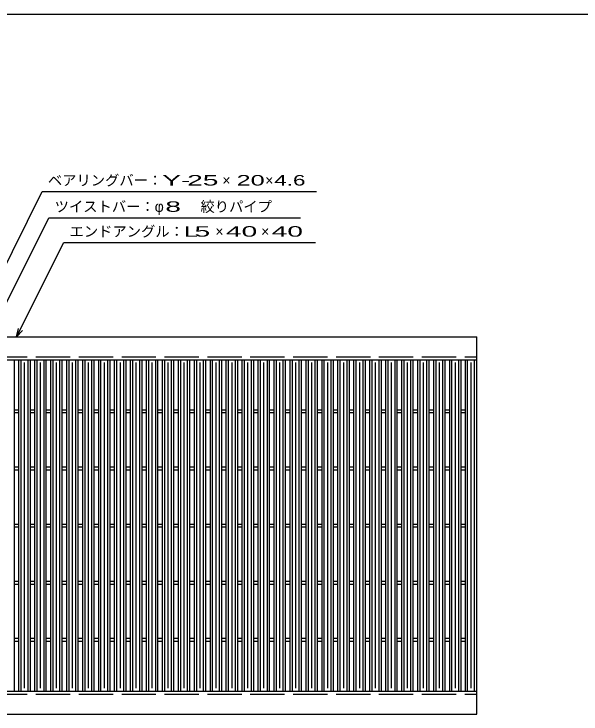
# Model space of a CAD drawing. Units: millimetres, scale not verified. Extents: x -1820 to 1724, y -1285 to 1059.
# Drawn here: x -1239 to -248, y -166 to 1059 of the extents above; entities that cross this region are included whole.
import ezdxf
from ezdxf.enums import TextEntityAlignment as Align

# ---------------------------------------------------------------- set-up
doc = ezdxf.new("R2010")
doc.units = ezdxf.units.MM
doc.header["$LTSCALE"] = 10
doc.linetypes.add('DASHED', pattern=[7.5, 6, -1.5])
for name, color, linetype, lineweight in [('0_2', 150, 'Continuous', 25), ('16', 3, 'Continuous', 25), ('22', 2, 'Continuous', 25)]:
    doc.layers.add(name, color=color, linetype=linetype, lineweight=lineweight)
doc.styles.add('ベクトル', font='')
doc.styles.get('ベクトル').set_extended_font_data('ベクトル')

msp = doc.modelspace()

# ---------------------------------------------------------------- linework, layer by layer
at = {"layer": '0_2'}
msp.add_line((-1736, 1059), (1724, 1059), dxfattribs=at)
at = {"layer": '16'}
for p, q in [((-1426, 494), (-430, 494)), ((-430, 454), (-430, 494)), ((-1426, 454), (-430, 454)), ((-1258.6, 454), (-1238.6, 454)), ((-1238.6, -126), (-1238.6, 454)), ((-1230.7, -126), (-1230.7, 454)), ((-1230.7, 454), (-1210.7, 454)), ((-1226.7, -126), (-1226.7, 454)), ((-1214.7, -126), (-1214.7, 454)), ((-1210.7, -126), (-1210.7, 454)), ((-1202.8, -126), (-1202.8, 454)), ((-1202.8, 454), (-1182.8, 454)), ((-1198.8, -126), (-1198.8, 454)), ((-1186.8, -126), (-1186.8, 454)), ((-1182.8, -126), (-1182.8, 454)), ((-1174.9, -126), (-1174.9, 454)), ((-1174.9, 454), (-1154.9, 454)), ((-1170.9, -126), (-1170.9, 454)), ((-1158.9, -126), (-1158.9, 454)), ((-1154.9, -126), (-1154.9, 454)), ((-1147, -126), (-1147, 454)), ((-1147, 454), (-1127, 454)), ((-1143, -126), (-1143, 454)), ((-1131, -126), (-1131, 454)), ((-1127, -126), (-1127, 454)), ((-1119.1, -126), (-1119.1, 454)), ((-1119.1, 454), (-1099.1, 454)), ((-1115.1, -126), (-1115.1, 454)), ((-1103.1, -126), (-1103.1, 454)), ((-1099.1, -126), (-1099.1, 454)), ((-1091.2, -126), (-1091.2, 454)), ((-1091.2, 454), (-1071.2, 454)), ((-1087.2, -126), (-1087.2, 454)), ((-1075.2, -126), (-1075.2, 454)), ((-1071.2, -126), (-1071.2, 454)), ((-1063.3, -126), (-1063.3, 454)), ((-1063.3, 454), (-1043.3, 454)), ((-1059.3, -126), (-1059.3, 454)), ((-1047.3, -126), (-1047.3, 454)), ((-1043.3, -126), (-1043.3, 454)), ((-1035.4, -126), (-1035.4, 454)), ((-1035.4, 454), (-1015.4, 454)), ((-1031.4, -126), (-1031.4, 454)), ((-1019.4, -126), (-1019.4, 454)), ((-1015.4, -126), (-1015.4, 454)), ((-1007.5, -126), (-1007.5, 454)), ((-1007.5, 454), (-987.5, 454)), ((-1003.5, -126), (-1003.5, 454)), ((-991.5, -126), (-991.5, 454)), ((-987.5, -126), (-987.5, 454)), ((-979.6, -126), (-979.6, 454)), ((-979.6, 454), (-959.6, 454)), ((-975.6, -126), (-975.6, 454)), ((-963.6, -126), (-963.6, 454)), ((-959.6, -126), (-959.6, 454)), ((-951.7, -126), (-951.7, 454)), ((-951.7, 454), (-931.7, 454)), ((-947.7, -126), (-947.7, 454)), ((-935.7, -126), (-935.7, 454)), ((-931.7, -126), (-931.7, 454)), ((-923.8, -126), (-923.8, 454)), ((-923.8, 454), (-903.8, 454)), ((-919.8, -126), (-919.8, 454)), ((-907.8, -126), (-907.8, 454)), ((-903.8, -126), (-903.8, 454)), ((-895.9, -126), (-895.9, 454)), ((-895.9, 454), (-875.9, 454)), ((-891.9, -126), (-891.9, 454)), ((-879.9, -126), (-879.9, 454)), ((-875.9, -126), (-875.9, 454)), ((-868, -126), (-868, 454)), ((-868, 454), (-848, 454)), ((-864, -126), (-864, 454)), ((-852, -126), (-852, 454)), ((-848, -126), (-848, 454)), ((-840.1, -126), (-840.1, 454)), ((-840.1, 454), (-820.1, 454)), ((-836.1, -126), (-836.1, 454)), ((-824.1, -126), (-824.1, 454)), ((-820.1, -126), (-820.1, 454)), ((-812.2, -126), (-812.2, 454)), ((-812.2, 454), (-792.2, 454)), ((-808.2, -126), (-808.2, 454)), ((-796.2, -126), (-796.2, 454)), ((-792.2, -126), (-792.2, 454)), ((-784.3, -126), (-784.3, 454)), ((-784.3, 454), (-764.3, 454)), ((-780.3, -126), (-780.3, 454)), ((-768.3, -126), (-768.3, 454)), ((-764.3, -126), (-764.3, 454)), ((-756.4, -126), (-756.4, 454)), ((-756.4, 454), (-736.4, 454)), ((-752.4, -126), (-752.4, 454)), ((-740.4, -126), (-740.4, 454)), ((-736.4, -126), (-736.4, 454)), ((-728.5, -126), (-728.5, 454)), ((-728.5, 454), (-708.5, 454)), ((-724.5, -126), (-724.5, 454)), ((-712.5, -126), (-712.5, 454)), ((-708.5, -126), (-708.5, 454)), ((-700.6, -126), (-700.6, 454)), ((-700.6, 454), (-680.6, 454)), ((-696.6, -126), (-696.6, 454)), ((-684.6, -126), (-684.6, 454)), ((-680.6, -126), (-680.6, 454)), ((-672.7, -126), (-672.7, 454)), ((-672.7, 454), (-652.7, 454)), ((-668.7, -126), (-668.7, 454)), ((-656.7, -126), (-656.7, 454)), ((-652.7, -126), (-652.7, 454)), ((-644.8, -126), (-644.8, 454)), ((-644.8, 454), (-624.8, 454)), ((-640.8, -126), (-640.8, 454)), ((-628.8, -126), (-628.8, 454)), ((-624.8, -126), (-624.8, 454)), ((-616.9, -126), (-616.9, 454)), ((-616.9, 454), (-596.9, 454)), ((-612.9, -126), (-612.9, 454)), ((-600.9, -126), (-600.9, 454)), ((-596.9, -126), (-596.9, 454)), ((-589, -126), (-589, 454)), ((-589, 454), (-569, 454)), ((-585, -126), (-585, 454)), ((-573, -126), (-573, 454)), ((-569, -126), (-569, 454)), ((-561.1, -126), (-561.1, 454)), ((-561.1, 454), (-541.1, 454)), ((-557.1, -126), (-557.1, 454)), ((-545.1, -126), (-545.1, 454)), ((-541.1, -126), (-541.1, 454)), ((-533.2, -126), (-533.2, 454)), ((-533.2, 454), (-513.2, 454)), ((-529.2, -126), (-529.2, 454)), ((-517.2, -126), (-517.2, 454)), ((-513.2, -126), (-513.2, 454)), ((-505.3, -126), (-505.3, 454)), ((-505.3, 454), (-485.3, 454)), ((-501.3, -126), (-501.3, 454)), ((-489.3, -126), (-489.3, 454)), ((-485.3, -126), (-485.3, 454)), ((-477.4, -126), (-477.4, 454)), ((-477.4, 454), (-457.4, 454)), ((-473.4, -126), (-473.4, 454)), ((-461.4, -126), (-461.4, 454)), ((-457.4, -126), (-457.4, 454)), ((-450, -126), (-450, 454)), ((-450, 454), (-430, 454)), ((-446, -126), (-446, 454)), ((-434, -126), (-434, 454)), ((-430, -126), (-430, 454)), ((-1220.7, -121), (-1220.7, 449)), ((-1192.8, -121), (-1192.8, 449)), ((-1164.9, -121), (-1164.9, 449)), ((-1137, -121), (-1137, 449)), ((-1109.1, -121), (-1109.1, 449)), ((-1081.2, -121), (-1081.2, 449)), ((-1053.3, -121), (-1053.3, 449)), ((-1025.4, -121), (-1025.4, 449)), ((-997.5, -121), (-997.5, 449)), ((-969.6, -121), (-969.6, 449)), ((-941.7, -121), (-941.7, 449)), ((-913.8, -121), (-913.8, 449)), ((-885.9, -121), (-885.9, 449)), ((-858, -121), (-858, 449)), ((-830.1, -121), (-830.1, 449)), ((-802.2, -121), (-802.2, 449)), ((-774.3, -121), (-774.3, 449)), ((-746.4, -121), (-746.4, 449)), ((-718.5, -121), (-718.5, 449)), ((-690.6, -121), (-690.6, 449)), ((-662.7, -121), (-662.7, 449)), ((-634.8, -121), (-634.8, 449)), ((-606.9, -121), (-606.9, 449)), ((-579, -121), (-579, 449)), ((-551.1, -121), (-551.1, 449)), ((-523.2, -121), (-523.2, 449)), ((-495.3, -121), (-495.3, 449)), ((-467.4, -121), (-467.4, 449)), ((-440, -121), (-440, 449)), ((-1238.6, 366.5), (-1230.7, 366.5)), ((-1238.6, 361.5), (-1230.7, 361.5)), ((-1210.7, 366.5), (-1202.8, 366.5)), ((-1210.7, 361.5), (-1202.8, 361.5)), ((-1182.8, 366.5), (-1174.9, 366.5)), ((-1182.8, 361.5), (-1174.9, 361.5)), ((-1154.9, 366.5), (-1147, 366.5)), ((-1154.9, 361.5), (-1147, 361.5)), ((-1127, 366.5), (-1119.1, 366.5)), ((-1127, 361.5), (-1119.1, 361.5)), ((-1099.1, 366.5), (-1091.2, 366.5)), ((-1099.1, 361.5), (-1091.2, 361.5)), ((-1071.2, 366.5), (-1063.3, 366.5)), ((-1071.2, 361.5), (-1063.3, 361.5)), ((-1043.3, 366.5), (-1035.4, 366.5)), ((-1043.3, 361.5), (-1035.4, 361.5)), ((-1015.4, 366.5), (-1007.5, 366.5)), ((-1015.4, 361.5), (-1007.5, 361.5)), ((-987.5, 366.5), (-979.6, 366.5)), ((-987.5, 361.5), (-979.6, 361.5)), ((-959.6, 366.5), (-951.7, 366.5)), ((-959.6, 361.5), (-951.7, 361.5)), ((-931.7, 366.5), (-923.8, 366.5)), ((-931.7, 361.5), (-923.8, 361.5)), ((-903.8, 366.5), (-895.9, 366.5)), ((-903.8, 361.5), (-895.9, 361.5)), ((-875.9, 366.5), (-868, 366.5)), ((-875.9, 361.5), (-868, 361.5)), ((-848, 366.5), (-840.1, 366.5)), ((-848, 361.5), (-840.1, 361.5)), ((-820.1, 366.5), (-812.2, 366.5)), ((-820.1, 361.5), (-812.2, 361.5)), ((-792.2, 366.5), (-784.3, 366.5)), ((-792.2, 361.5), (-784.3, 361.5)), ((-764.3, 366.5), (-756.4, 366.5)), ((-764.3, 361.5), (-756.4, 361.5)), ((-736.4, 366.5), (-728.5, 366.5)), ((-736.4, 361.5), (-728.5, 361.5)), ((-708.5, 366.5), (-700.6, 366.5)), ((-708.5, 361.5), (-700.6, 361.5)), ((-680.6, 366.5), (-672.7, 366.5)), ((-680.6, 361.5), (-672.7, 361.5)), ((-652.7, 366.5), (-644.8, 366.5)), ((-652.7, 361.5), (-644.8, 361.5)), ((-624.8, 366.5), (-616.9, 366.5)), ((-624.8, 361.5), (-616.9, 361.5)), ((-596.9, 366.5), (-589, 366.5)), ((-596.9, 361.5), (-589, 361.5)), ((-569, 366.5), (-561.1, 366.5)), ((-569, 361.5), (-561.1, 361.5)), ((-541.1, 366.5), (-533.2, 366.5)), ((-541.1, 361.5), (-533.2, 361.5)), ((-513.2, 366.5), (-505.3, 366.5)), ((-513.2, 361.5), (-505.3, 361.5)), ((-485.3, 366.5), (-477.4, 366.5)), ((-485.3, 361.5), (-477.4, 361.5)), ((-457.4, 366.5), (-449.5, 366.5)), ((-457.4, 361.5), (-449.5, 361.5)), ((-1238.6, 266.5), (-1230.7, 266.5)), ((-1238.6, 261.5), (-1230.7, 261.5)), ((-1210.7, 266.5), (-1202.8, 266.5)), ((-1210.7, 261.5), (-1202.8, 261.5)), ((-1182.8, 266.5), (-1174.9, 266.5)), ((-1182.8, 261.5), (-1174.9, 261.5)), ((-1154.9, 266.5), (-1147, 266.5)), ((-1154.9, 261.5), (-1147, 261.5)), ((-1127, 266.5), (-1119.1, 266.5)), ((-1127, 261.5), (-1119.1, 261.5)), ((-1099.1, 266.5), (-1091.2, 266.5)), ((-1099.1, 261.5), (-1091.2, 261.5)), ((-1071.2, 266.5), (-1063.3, 266.5)), ((-1071.2, 261.5), (-1063.3, 261.5)), ((-1043.3, 266.5), (-1035.4, 266.5)), ((-1043.3, 261.5), (-1035.4, 261.5)), ((-1015.4, 266.5), (-1007.5, 266.5)), ((-1015.4, 261.5), (-1007.5, 261.5)), ((-987.5, 266.5), (-979.6, 266.5)), ((-987.5, 261.5), (-979.6, 261.5)), ((-959.6, 266.5), (-951.7, 266.5)), ((-959.6, 261.5), (-951.7, 261.5)), ((-931.7, 266.5), (-923.8, 266.5)), ((-931.7, 261.5), (-923.8, 261.5)), ((-903.8, 266.5), (-895.9, 266.5)), ((-903.8, 261.5), (-895.9, 261.5)), ((-875.9, 266.5), (-868, 266.5)), ((-875.9, 261.5), (-868, 261.5)), ((-848, 266.5), (-840.1, 266.5)), ((-848, 261.5), (-840.1, 261.5)), ((-820.1, 266.5), (-812.2, 266.5)), ((-820.1, 261.5), (-812.2, 261.5)), ((-792.2, 266.5), (-784.3, 266.5)), ((-792.2, 261.5), (-784.3, 261.5)), ((-764.3, 266.5), (-756.4, 266.5)), ((-764.3, 261.5), (-756.4, 261.5)), ((-736.4, 266.5), (-728.5, 266.5)), ((-736.4, 261.5), (-728.5, 261.5)), ((-708.5, 266.5), (-700.6, 266.5)), ((-708.5, 261.5), (-700.6, 261.5)), ((-680.6, 266.5), (-672.7, 266.5)), ((-680.6, 261.5), (-672.7, 261.5)), ((-652.7, 266.5), (-644.8, 266.5)), ((-652.7, 261.5), (-644.8, 261.5)), ((-624.8, 266.5), (-616.9, 266.5)), ((-624.8, 261.5), (-616.9, 261.5)), ((-596.9, 266.5), (-589, 266.5)), ((-596.9, 261.5), (-589, 261.5)), ((-569, 266.5), (-561.1, 266.5)), ((-569, 261.5), (-561.1, 261.5)), ((-541.1, 266.5), (-533.2, 266.5)), ((-541.1, 261.5), (-533.2, 261.5)), ((-513.2, 266.5), (-505.3, 266.5)), ((-513.2, 261.5), (-505.3, 261.5)), ((-485.3, 266.5), (-477.4, 266.5)), ((-485.3, 261.5), (-477.4, 261.5)), ((-457.4, 266.5), (-449.5, 266.5)), ((-457.4, 261.5), (-449.5, 261.5)), ((-1238.6, 166.5), (-1230.7, 166.5)), ((-1238.6, 161.5), (-1230.7, 161.5)), ((-1210.7, 166.5), (-1202.8, 166.5)), ((-1210.7, 161.5), (-1202.8, 161.5)), ((-1182.8, 166.5), (-1174.9, 166.5)), ((-1182.8, 161.5), (-1174.9, 161.5)), ((-1154.9, 166.5), (-1147, 166.5)), ((-1154.9, 161.5), (-1147, 161.5)), ((-1127, 166.5), (-1119.1, 166.5)), ((-1127, 161.5), (-1119.1, 161.5)), ((-1099.1, 166.5), (-1091.2, 166.5)), ((-1099.1, 161.5), (-1091.2, 161.5)), ((-1071.2, 166.5), (-1063.3, 166.5)), ((-1071.2, 161.5), (-1063.3, 161.5)), ((-1043.3, 166.5), (-1035.4, 166.5)), ((-1043.3, 161.5), (-1035.4, 161.5)), ((-1015.4, 166.5), (-1007.5, 166.5)), ((-1015.4, 161.5), (-1007.5, 161.5)), ((-987.5, 166.5), (-979.6, 166.5)), ((-987.5, 161.5), (-979.6, 161.5)), ((-959.6, 166.5), (-951.7, 166.5)), ((-959.6, 161.5), (-951.7, 161.5)), ((-931.7, 166.5), (-923.8, 166.5)), ((-931.7, 161.5), (-923.8, 161.5)), ((-903.8, 166.5), (-895.9, 166.5)), ((-903.8, 161.5), (-895.9, 161.5)), ((-875.9, 166.5), (-868, 166.5)), ((-875.9, 161.5), (-868, 161.5)), ((-848, 166.5), (-840.1, 166.5)), ((-848, 161.5), (-840.1, 161.5)), ((-820.1, 166.5), (-812.2, 166.5)), ((-820.1, 161.5), (-812.2, 161.5)), ((-792.2, 166.5), (-784.3, 166.5)), ((-792.2, 161.5), (-784.3, 161.5)), ((-764.3, 166.5), (-756.4, 166.5)), ((-764.3, 161.5), (-756.4, 161.5)), ((-736.4, 166.5), (-728.5, 166.5)), ((-736.4, 161.5), (-728.5, 161.5)), ((-708.5, 166.5), (-700.6, 166.5)), ((-708.5, 161.5), (-700.6, 161.5)), ((-680.6, 166.5), (-672.7, 166.5)), ((-680.6, 161.5), (-672.7, 161.5)), ((-652.7, 166.5), (-644.8, 166.5)), ((-652.7, 161.5), (-644.8, 161.5)), ((-624.8, 166.5), (-616.9, 166.5)), ((-624.8, 161.5), (-616.9, 161.5)), ((-596.9, 166.5), (-589, 166.5)), ((-596.9, 161.5), (-589, 161.5)), ((-569, 166.5), (-561.1, 166.5)), ((-569, 161.5), (-561.1, 161.5)), ((-541.1, 166.5), (-533.2, 166.5)), ((-541.1, 161.5), (-533.2, 161.5)), ((-513.2, 166.5), (-505.3, 166.5)), ((-513.2, 161.5), (-505.3, 161.5)), ((-485.3, 166.5), (-477.4, 166.5)), ((-485.3, 161.5), (-477.4, 161.5)), ((-457.4, 166.5), (-449.5, 166.5)), ((-457.4, 161.5), (-449.5, 161.5)), ((-1238.6, 66.5), (-1230.7, 66.5)), ((-1238.6, 61.5), (-1230.7, 61.5)), ((-1210.7, 66.5), (-1202.8, 66.5)), ((-1210.7, 61.5), (-1202.8, 61.5)), ((-1182.8, 66.5), (-1174.9, 66.5)), ((-1182.8, 61.5), (-1174.9, 61.5)), ((-1154.9, 66.5), (-1147, 66.5)), ((-1154.9, 61.5), (-1147, 61.5)), ((-1127, 66.5), (-1119.1, 66.5)), ((-1127, 61.5), (-1119.1, 61.5)), ((-1099.1, 66.5), (-1091.2, 66.5)), ((-1099.1, 61.5), (-1091.2, 61.5)), ((-1071.2, 66.5), (-1063.3, 66.5)), ((-1071.2, 61.5), (-1063.3, 61.5)), ((-1043.3, 66.5), (-1035.4, 66.5)), ((-1043.3, 61.5), (-1035.4, 61.5)), ((-1015.4, 66.5), (-1007.5, 66.5)), ((-1015.4, 61.5), (-1007.5, 61.5)), ((-987.5, 66.5), (-979.6, 66.5)), ((-987.5, 61.5), (-979.6, 61.5)), ((-959.6, 66.5), (-951.7, 66.5)), ((-959.6, 61.5), (-951.7, 61.5)), ((-931.7, 66.5), (-923.8, 66.5)), ((-931.7, 61.5), (-923.8, 61.5)), ((-903.8, 66.5), (-895.9, 66.5)), ((-903.8, 61.5), (-895.9, 61.5)), ((-875.9, 66.5), (-868, 66.5)), ((-875.9, 61.5), (-868, 61.5)), ((-848, 66.5), (-840.1, 66.5)), ((-848, 61.5), (-840.1, 61.5)), ((-820.1, 66.5), (-812.2, 66.5)), ((-820.1, 61.5), (-812.2, 61.5)), ((-792.2, 66.5), (-784.3, 66.5)), ((-792.2, 61.5), (-784.3, 61.5)), ((-764.3, 66.5), (-756.4, 66.5)), ((-764.3, 61.5), (-756.4, 61.5)), ((-736.4, 66.5), (-728.5, 66.5)), ((-736.4, 61.5), (-728.5, 61.5)), ((-708.5, 66.5), (-700.6, 66.5)), ((-708.5, 61.5), (-700.6, 61.5)), ((-680.6, 66.5), (-672.7, 66.5)), ((-680.6, 61.5), (-672.7, 61.5)), ((-652.7, 66.5), (-644.8, 66.5)), ((-652.7, 61.5), (-644.8, 61.5)), ((-624.8, 66.5), (-616.9, 66.5)), ((-624.8, 61.5), (-616.9, 61.5)), ((-596.9, 66.5), (-589, 66.5)), ((-596.9, 61.5), (-589, 61.5)), ((-569, 66.5), (-561.1, 66.5)), ((-569, 61.5), (-561.1, 61.5)), ((-541.1, 66.5), (-533.2, 66.5)), ((-541.1, 61.5), (-533.2, 61.5)), ((-513.2, 66.5), (-505.3, 66.5)), ((-513.2, 61.5), (-505.3, 61.5)), ((-485.3, 66.5), (-477.4, 66.5)), ((-485.3, 61.5), (-477.4, 61.5)), ((-457.4, 66.5), (-449.5, 66.5)), ((-457.4, 61.5), (-449.5, 61.5)), ((-1238.6, -33.5), (-1230.7, -33.5)), ((-1210.7, -33.5), (-1202.8, -33.5)), ((-1182.8, -33.5), (-1174.9, -33.5)), ((-1154.9, -33.5), (-1147, -33.5)), ((-1127, -33.5), (-1119.1, -33.5)), ((-1099.1, -33.5), (-1091.2, -33.5)), ((-1071.2, -33.5), (-1063.3, -33.5)), ((-1043.3, -33.5), (-1035.4, -33.5)), ((-1015.4, -33.5), (-1007.5, -33.5)), ((-987.5, -33.5), (-979.6, -33.5)), ((-959.6, -33.5), (-951.7, -33.5)), ((-931.7, -33.5), (-923.8, -33.5)), ((-903.8, -33.5), (-895.9, -33.5)), ((-875.9, -33.5), (-868, -33.5)), ((-848, -33.5), (-840.1, -33.5)), ((-820.1, -33.5), (-812.2, -33.5)), ((-792.2, -33.5), (-784.3, -33.5)), ((-764.3, -33.5), (-756.4, -33.5)), ((-736.4, -33.5), (-728.5, -33.5)), ((-708.5, -33.5), (-700.6, -33.5)), ((-680.6, -33.5), (-672.7, -33.5)), ((-652.7, -33.5), (-644.8, -33.5)), ((-624.8, -33.5), (-616.9, -33.5)), ((-596.9, -33.5), (-589, -33.5)), ((-569, -33.5), (-561.1, -33.5)), ((-541.1, -33.5), (-533.2, -33.5)), ((-513.2, -33.5), (-505.3, -33.5)), ((-485.3, -33.5), (-477.4, -33.5)), ((-457.4, -33.5), (-449.5, -33.5)), ((-1238.6, -38.5), (-1230.7, -38.5)), ((-1210.7, -38.5), (-1202.8, -38.5)), ((-1182.8, -38.5), (-1174.9, -38.5)), ((-1154.9, -38.5), (-1147, -38.5)), ((-1127, -38.5), (-1119.1, -38.5)), ((-1099.1, -38.5), (-1091.2, -38.5)), ((-1071.2, -38.5), (-1063.3, -38.5)), ((-1043.3, -38.5), (-1035.4, -38.5)), ((-1015.4, -38.5), (-1007.5, -38.5)), ((-987.5, -38.5), (-979.6, -38.5)), ((-959.6, -38.5), (-951.7, -38.5)), ((-931.7, -38.5), (-923.8, -38.5)), ((-903.8, -38.5), (-895.9, -38.5)), ((-875.9, -38.5), (-868, -38.5)), ((-848, -38.5), (-840.1, -38.5)), ((-820.1, -38.5), (-812.2, -38.5)), ((-792.2, -38.5), (-784.3, -38.5)), ((-764.3, -38.5), (-756.4, -38.5)), ((-736.4, -38.5), (-728.5, -38.5)), ((-708.5, -38.5), (-700.6, -38.5)), ((-680.6, -38.5), (-672.7, -38.5)), ((-652.7, -38.5), (-644.8, -38.5)), ((-624.8, -38.5), (-616.9, -38.5)), ((-596.9, -38.5), (-589, -38.5)), ((-569, -38.5), (-561.1, -38.5)), ((-541.1, -38.5), (-533.2, -38.5)), ((-513.2, -38.5), (-505.3, -38.5)), ((-485.3, -38.5), (-477.4, -38.5)), ((-457.4, -38.5), (-449.5, -38.5)), ((-1426, -126), (-430, -126)), ((-1258.6, -126), (-1238.6, -126)), ((-1230.7, -126), (-1210.7, -126)), ((-1202.8, -126), (-1182.8, -126)), ((-1174.9, -126), (-1154.9, -126)), ((-1147, -126), (-1127, -126)), ((-1119.1, -126), (-1099.1, -126)), ((-1091.2, -126), (-1071.2, -126)), ((-1063.3, -126), (-1043.3, -126)), ((-1035.4, -126), (-1015.4, -126)), ((-1007.5, -126), (-987.5, -126)), ((-979.6, -126), (-959.6, -126)), ((-951.7, -126), (-931.7, -126)), ((-923.8, -126), (-903.8, -126)), ((-895.9, -126), (-875.9, -126)), ((-868, -126), (-848, -126)), ((-840.1, -126), (-820.1, -126)), ((-812.2, -126), (-792.2, -126)), ((-784.3, -126), (-764.3, -126)), ((-756.4, -126), (-736.4, -126)), ((-728.5, -126), (-708.5, -126)), ((-700.6, -126), (-680.6, -126)), ((-672.7, -126), (-652.7, -126)), ((-644.8, -126), (-624.8, -126)), ((-616.9, -126), (-596.9, -126)), ((-589, -126), (-569, -126)), ((-561.1, -126), (-541.1, -126)), ((-533.2, -126), (-513.2, -126)), ((-505.3, -126), (-485.3, -126)), ((-477.4, -126), (-457.4, -126)), ((-450, -126), (-430, -126)), ((-430, -166), (-430, -126)), ((-1426, -166), (-430, -166))]:
    msp.add_line(p, q, dxfattribs=at)
at = {"layer": '16', "linetype": 'DASHED'}
for p, q in [((-1426, 459), (-430, 459)), ((-1426, -131), (-430, -131))]:
    msp.add_line(p, q, dxfattribs=at)
at = {"layer": '22', "color": 4}
for p, q in [((-1406, 316.5), (-1190, 748.5)), ((-1190, 748.5), (-710, 748.5)), ((-1346.25, 366.5), (-1178.25, 702.5)), ((-1178.25, 702.5), (-738.25, 702.5)), ((-1234.65, 494), (-1152.15, 659)), ((-1152.15, 659), (-712.15, 659)), ((-1234.65, 494), (-1231.65, 508.6)), ((-1234.65, 494), (-1224.65, 505))]:
    msp.add_line(p, q, dxfattribs=at)

# ---------------------------------------------------------------- texts
at = {"layer": '22', "style": 'ベクトル'}
for s, p in [('ベアリングバー：', (-1180, 768)), ('×', (-875, 768)), ('×', (-800, 768)), ('ツイストバー：', (-1168.25, 722)), ('φ', (-993.25, 722)), ('絞りパイプ', (-913.25, 722)), ('エンドアングル：', (-1142.15, 678.5)), ('×', (-887.15, 678.5)), ('×', (-807.15, 678.5))]:
    msp.add_text(s, height=18.33, dxfattribs=at).set_placement(p, align=Align.MIDDLE_LEFT)
for s, width, p in [('Y-', 2, (-980, 768)), (' 25 ', 2, (-950, 768)), ('20', 1.8, (-850, 768)), (' 4.6 ', 1.6, (-795, 768)), (' 8 ', 2, (-988.25, 722)), ('L', 1.8, (-942.15, 678.5)), (' 5 ', 2, (-937.15, 678.5)), (' 40 ', 2, (-882.15, 678.5)), (' 40 ', 2, (-802.15, 678.5))]:
    msp.add_text(s, height=18.33, dxfattribs=dict(at, width=width)).set_placement(p, align=Align.MIDDLE_LEFT)

doc.saveas('drawing.dxf')
